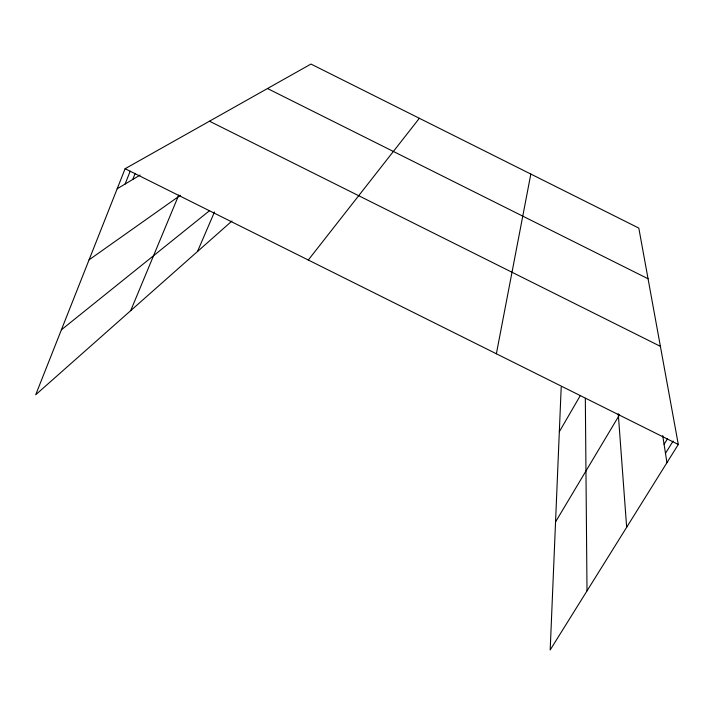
<?xml version="1.0" encoding="UTF-8"?>
<svg xmlns="http://www.w3.org/2000/svg" width="714" height="714" viewBox="0 0 714 714"><rect width="100%" height="100%" fill="white"/><g stroke="black" fill="none" stroke-linecap="round" stroke-linejoin="round"><path stroke-width="1.07" d="M561.195 387.184L550.191 649.945L678.3 444.465L638.807 228.078L310.956 64.055L125.111 168.709L35.7 394.762L231.961 221.01M496.373 353.778L530.832 174.055M125.093 184.051L130.189 171.217M132.742 179.482L135.187 173.35M130.689 310.67L178.768 195.038M197.492 251.524L214.486 211.96M559.33 431.738L580.321 395.538M555.554 521.916L619.538 414.763M664.074 444.304L667.536 438.708M665.484 453.345L673.115 441.047M308.287 260.021L419.359 118.292M61.386 329.814L209.318 210.871M89.063 259.851L180.33 195.315M117.176 188.773L140.131 175.073M267.5 88.527L648.053 278.755M209.479 121.202L660.388 346.344M125.111 168.709L678.3 444.465M662.708 435.567L666.938 462.69M618.244 413.611L626.66 527.289M585.328 398.305L587.006 590.897"/></g></svg>
